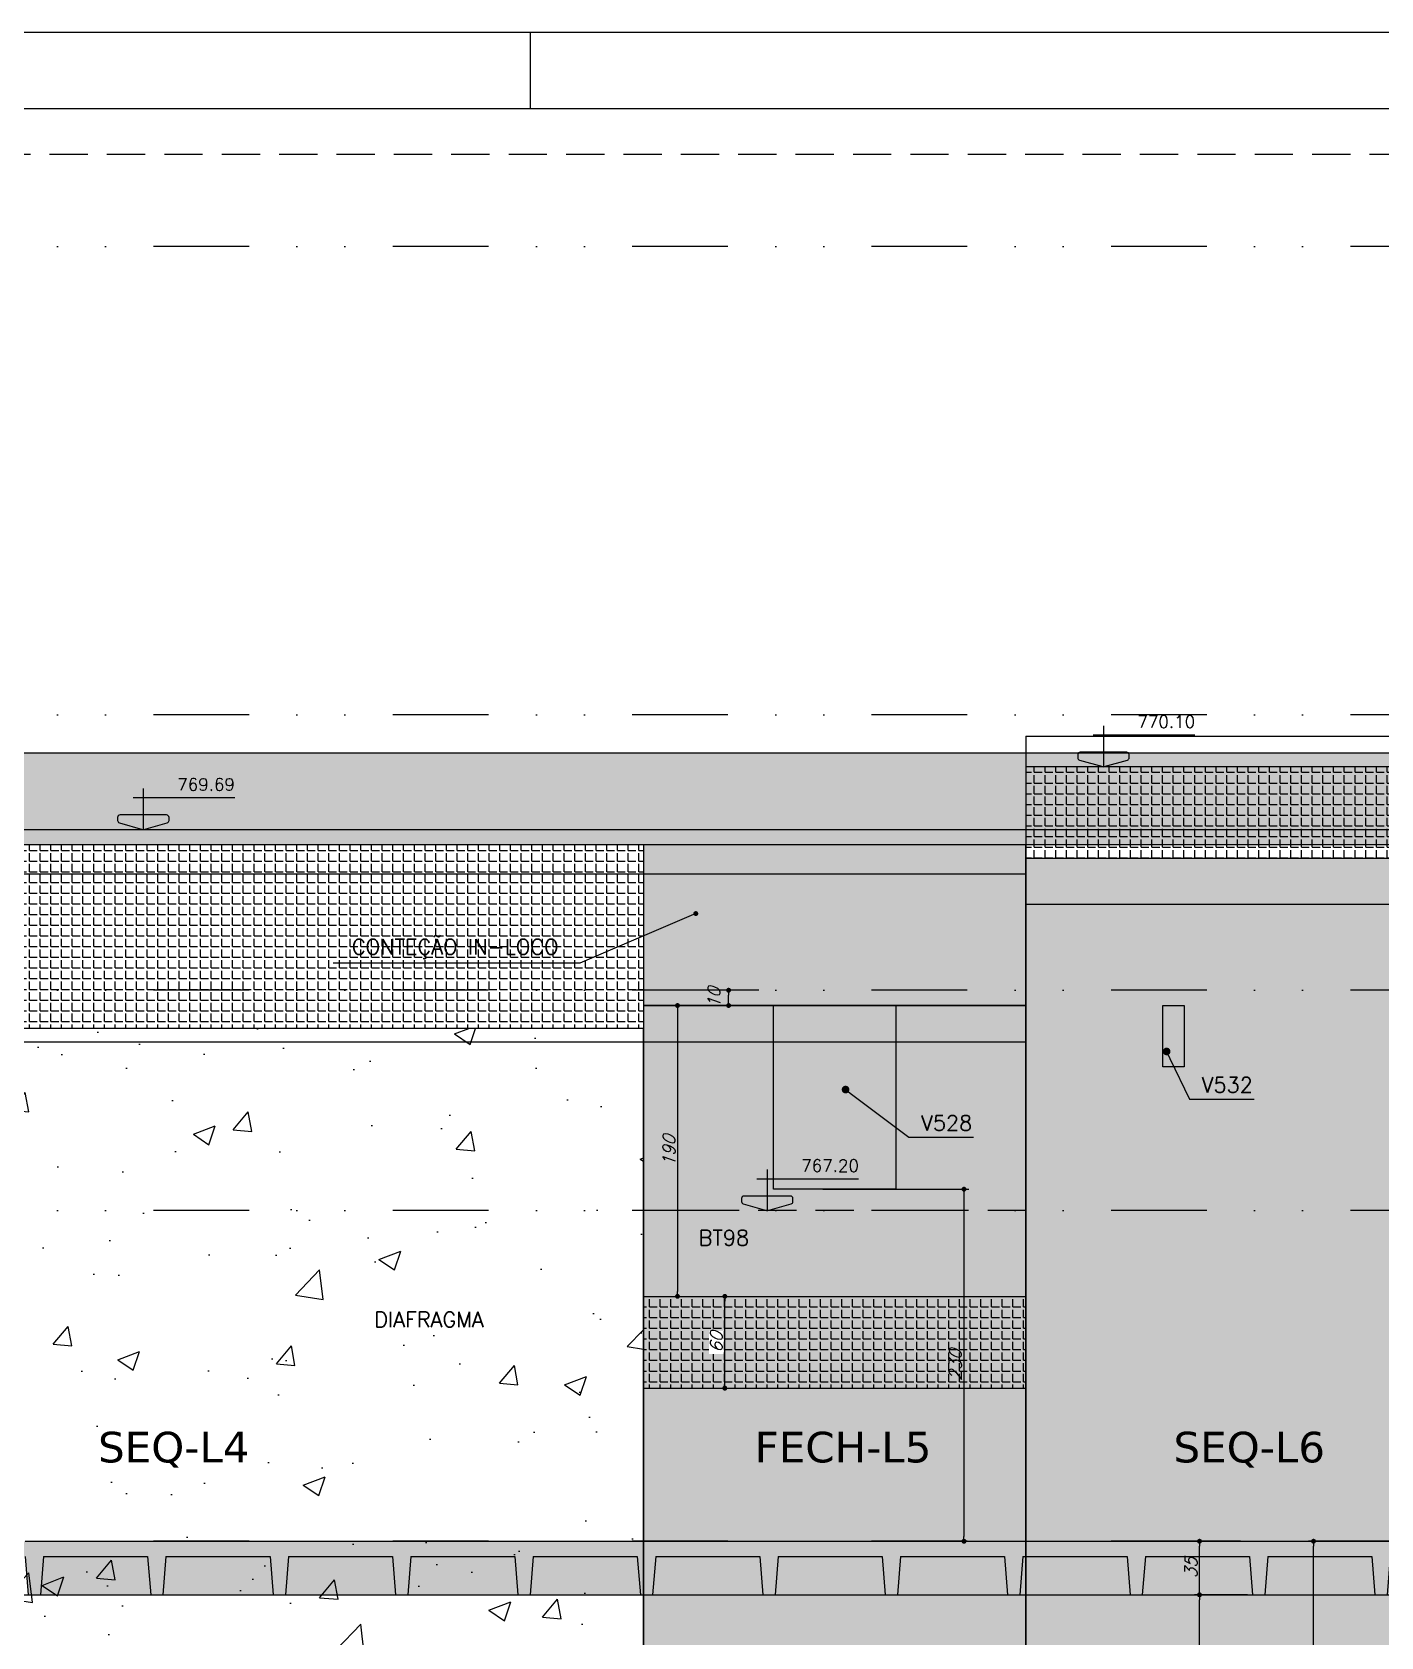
# Model space of a CAD drawing. Header units: millimetres. Extents: x 0 to 8720, y 0 to 4500.
# Drawn here: x 1322 to 2203, y 3451 to 4500 of the extents above; entities that cross this region are included whole.
import ezdxf
from ezdxf import colors
from ezdxf.entities.mleader import LeaderData, LeaderLine
from ezdxf.enums import TextEntityAlignment as Align
from ezdxf.math import Vec2, Vec3

# ---------------------------------------------------------------- set-up
doc = ezdxf.new("R2010")
doc.units = ezdxf.units.MM
doc.header["$LTSCALE"] = 50
doc.linetypes.add('DASHED', pattern=[0.75, 0.5, -0.25])
doc.linetypes.add('DIVIDE2', pattern=[0.625, 0.25, -0.125, 0, -0.125, 0, -0.125])
doc.layers.add('A-WALL-IDEN', color=4, linetype='Continuous', lineweight=9)
for name, color, linetype in [('F-AUX', 2, 'Continuous'), ('F-AUX-RED', 1, 'Continuous'), ('F-CORTE', 4, 'Continuous'), ('F-COTAS', 106, 'Continuous'), ('F-CPC', 1, 'DASHED'), ('F-EIXOS-DET', 1, 'Continuous'), ('F-FUNDAÇÃO-VISTA', 253, 'Continuous'), ('F-MARGEM', 1, 'Continuous'), ('F-MURETA OBRA', 4, 'Continuous'), ('F-NÍVEL-VISTA', 2, 'Continuous'), ('F-PERFIL VISTA', 252, 'Continuous'), ('F-SOLIDO-CORTE', 71, 'Continuous'), ('F-TEXTO', 6, 'Continuous'), ('F-TEXTO-YELLOW', 2, 'Continuous'), ('F-VISTA', 2, 'Continuous'), ('F-VISTA SÓLIDO', 254, 'Continuous'), ('F-VISTA SÓLIDO 3', 252, 'Continuous')]:
    doc.layers.add(name, color=color, linetype=linetype)
doc.styles.add('CP-TEXT-INCL', font='simplex.shx', dxfattribs={"oblique": 20})
doc.styles.add('MCP', font='simplex.shx')
doc.styles.get("Standard").update_dxf_attribs({"font": 'txt.shx'})
doc.styles.add('Verdana_3', font='verdana.ttf', dxfattribs={"height": 20})
doc.dimstyles.new('CP-COTAS-50', dxfattribs={"dimscale": 0.64, "dimtxt": 12.5, "dimasz": 5, "dimexe": 5, "dimexo": 5, "dimgap": 2.5, "dimtad": 1, "dimdec": 1, "dimdsep": 46, "dimtxsty": 'CP-TEXT-INCL', "dimblk1": 'DOT', "dimblk2": 'DOT', "dimsah": 1, "dimcen": 9, "dimclrd": 256, "dimclre": 256, "dimclrt": 256, "dimadec": 0, "dimazin": 0, "dimtfac": 1, "dimtdec": 1, "dimtmove": 2, "dimatfit": 3, "dimldrblk": 'DOT', "dimfxl": 5, "dimtolj": 1, "dimarcsym": 0})
pattern_1 = [(0, (0, 0), (0, 6.985), [5.08, -1.905]), (90, (0, 0), (-6.985, 4e-16), [5.08, -1.905])]

# ---------------------------------------------------------------- blocks, each defined once
blk = doc.blocks.new('A$Cba39174f')
at = {"layer": 'F-CORTE'}
for points in [[(11039.1, -4045.2), (11119.1, -4045.2)], [(11039.1, -4055.2), (11041.1, -4080.2), (11049.1, -4080.2)], [(11051.1, -4055.2), (11049.1, -4080.2), (11049.1, -4080.2)], [(11051.1, -4055.2), (11119.1, -4055.2)]]:
    blk.add_lwpolyline(points, dxfattribs=at)
blk = doc.blocks.new('_DOT')
at = {"color": 0, "linetype": 'ByBlock'}
blk.add_line((-0.5, 0), (-1, 0), dxfattribs=at)
at = {"color": 0, "linetype": 'ByBlock', "const_width": 0.5}
blk.add_lwpolyline([(-0.25, 0, 1), (0.25, 0, 1)], format="xyb", close=True, dxfattribs=at)
blk = doc.blocks.new('*D32')
at = {"layer": 'F-COTAS', "lineweight": -2, "transparency": 16777216}
for p, q in [((2186.5, 3514), (2156, 3514)), ((2159.2, 3157.2), (2159.2, 3510.8)), ((2186.5, 3154), (2156, 3154))]:
    blk.add_line(p, q, dxfattribs=at)
at = {"layer": 'F-COTAS', "lineweight": -2, "transparency": 16777216, "xscale": 3.2, "yscale": 3.2, "zscale": 3.2}
for p, rotation in [((2159.2, 3514), 90), ((2159.2, 3154), 270)]:
    blk.add_blockref('_DOT', p, dxfattribs=dict(at, rotation=rotation))
at = {"layer": 'F-COTAS', "transparency": 16777216, "insert": (2153.6, 3334), "char_height": 8, "attachment_point": 5, "rotation": 90, "style": 'CP-TEXT-INCL'}
blk.add_mtext('\\A1;360', dxfattribs=at)
blk = doc.blocks.new('*D34')
at = {"layer": 'F-COTAS', "lineweight": -2, "transparency": 16777216}
for p, q in [((2114.1, 3479), (2081.5, 3479)), ((2084.7, 3157.2), (2084.7, 3475.8)), ((2114.1, 3154), (2081.5, 3154))]:
    blk.add_line(p, q, dxfattribs=at)
at = {"layer": 'F-COTAS', "lineweight": -2, "transparency": 16777216, "xscale": 3.2, "yscale": 3.2, "zscale": 3.2}
for p, rotation in [((2084.7, 3479), 90), ((2084.7, 3154), 270)]:
    blk.add_blockref('_DOT', p, dxfattribs=dict(at, rotation=rotation))
at = {"layer": 'F-COTAS', "transparency": 16777216, "insert": (2079.1, 3316.5), "char_height": 8, "attachment_point": 5, "rotation": 90, "style": 'CP-TEXT-INCL'}
blk.add_mtext('\\A1;325', dxfattribs=at)
blk = doc.blocks.new('*D33')
at = {"layer": 'F-COTAS', "lineweight": -2, "transparency": 16777216}
for p, q in [((2111.5, 3514), (2081.5, 3514)), ((2084.7, 3482.2), (2084.7, 3510.8)), ((2116.1, 3479), (2081.5, 3479))]:
    blk.add_line(p, q, dxfattribs=at)
at = {"layer": 'F-COTAS', "lineweight": -2, "transparency": 16777216, "xscale": 3.2, "yscale": 3.2, "zscale": 3.2}
for p, rotation in [((2084.7, 3514), 90), ((2084.7, 3479), 270)]:
    blk.add_blockref('_DOT', p, dxfattribs=dict(at, rotation=rotation))
at = {"layer": 'F-COTAS', "transparency": 16777216, "insert": (2079.1, 3496.5), "char_height": 8, "attachment_point": 5, "rotation": 90, "style": 'CP-TEXT-INCL'}
blk.add_mtext('\\A1;35', dxfattribs=at)
blk = doc.blocks.new('Nível - Vista')
at = {"layer": 'F-NÍVEL-VISTA'}
blk.add_hatch(color=71, dxfattribs=at).paths.add_polyline_path([(0, 0.238), (-0.38, 0.238, 0.414214), (-0.42, 0.198), (-0.42, 0.148, 0.331206), (-0.391, 0.11), (-0.011, 0.002, 0.072993), (0, 0)])
at = {"layer": 'F-NÍVEL-VISTA', "color": 2}
for p, q in [((0, 0.67), (0, 0)), ((-0.168, 0.521), (1.493, 0.521))]:
    blk.add_line(p, q, dxfattribs=at)
blk.add_lwpolyline([(-0.011, 0.002, 0.146769), (0.011, 0.002), (0.391, 0.11, 0.331206), (0.42, 0.148), (0.42, 0.198, 0.414214), (0.38, 0.238), (-0.38, 0.238, 0.414214), (-0.42, 0.198), (-0.42, 0.148, 0.331206), (-0.391, 0.11), (-0.011, 0.002, 0.146769), (0.011, 0.002)], format="xyb", dxfattribs=at)
at = {"layer": 'F-TEXTO', "color": 3, "style": 'MCP'}
for tag, p in [('NÍVEL', (1.026, 0.636)), ('NÍVEL_DETALHE', (1.02, 0.186))]:
    blk.add_attdef(tag, text='', height=0.2, dxfattribs=at).set_placement(p, align=Align.CENTER)
blk = doc.blocks.new('A0-3L_900')
at = {"layer": 'F-MARGEM', "color": 2}
blk.add_line((32.95, 89), (32.95, 90), dxfattribs=at)
blk.add_lwpolyline([(0, 0), (0, 90), (174.4, 90), (174.4, 0)], close=True, dxfattribs=at)
at = {"layer": 'F-MARGEM', "color": 7}
blk.add_lwpolyline([(2.5, 89), (173.4, 89), (173.4, 1), (2.5, 1)], close=True, dxfattribs=at)
blk = doc.blocks.new('*D47')
at = {"layer": 'F-COTAS', "lineweight": -2, "transparency": 16777216}
for p, q in [((1796.7, 3874), (1773.8, 3874)), ((1777, 3867.2), (1777, 3870.8)), ((1803.1, 3864), (1773.8, 3864))]:
    blk.add_line(p, q, dxfattribs=at)
at = {"layer": 'F-COTAS', "lineweight": -2, "transparency": 16777216, "xscale": 3.2, "yscale": 3.2, "zscale": 3.2}
for p, rotation in [((1777, 3874), 90), ((1777, 3864), 270)]:
    blk.add_blockref('_DOT', p, dxfattribs=dict(at, rotation=rotation))
at = {"layer": 'F-COTAS', "transparency": 16777216, "insert": (1767.4, 3869), "char_height": 8, "attachment_point": 5, "rotation": 90, "style": 'CP-TEXT-INCL'}
blk.add_mtext('\\A1;10', dxfattribs=at)
blk = doc.blocks.new('*D54')
at = {"layer": 'F-COTAS', "lineweight": -2, "transparency": 16777216}
for p, q in [((1838.5, 3744), (1934, 3744)), ((1930.8, 3740.8), (1930.8, 3517.2)), ((1840.5, 3514), (1934, 3514))]:
    blk.add_line(p, q, dxfattribs=at)
at = {"layer": 'F-COTAS', "lineweight": -2, "transparency": 16777216, "xscale": 3.2, "yscale": 3.2, "zscale": 3.2}
for p, rotation in [((1930.8, 3744), 90), ((1930.8, 3514), 270)]:
    blk.add_blockref('_DOT', p, dxfattribs=dict(at, rotation=rotation))
at = {"layer": 'F-COTAS', "transparency": 16777216, "insert": (1925.2, 3629), "char_height": 8, "attachment_point": 5, "rotation": 90, "style": 'CP-TEXT-INCL'}
blk.add_mtext('\\A1;230', dxfattribs=at)
blk = doc.blocks.new('*D140')
at = {"layer": 'F-COTAS', "lineweight": -2, "transparency": 16777216}
blk.add_line((1743.6, 3860.8), (1743.6, 3677.2), dxfattribs=at)
at = {"layer": 'F-COTAS', "lineweight": -2, "transparency": 16777216, "xscale": 3.2, "yscale": 3.2, "zscale": 3.2}
for p, rotation in [((1743.6, 3864), 90), ((1743.6, 3674), 270)]:
    blk.add_blockref('_DOT', p, dxfattribs=dict(at, rotation=rotation))
at = {"layer": 'F-COTAS', "transparency": 16777216, "insert": (1738, 3769), "char_height": 8, "attachment_point": 5, "rotation": 90, "style": 'CP-TEXT-INCL'}
blk.add_mtext('\\A1;190', dxfattribs=at)
blk = doc.blocks.new('*D264')
at = {"layer": 'F-MURETA OBRA', "lineweight": -2, "transparency": 16777216}
for p, q in [((1724.5, 3674), (1777.7, 3674)), ((1774.5, 3617.2), (1774.5, 3670.8)), ((1724.5, 3614), (1777.7, 3614))]:
    blk.add_line(p, q, dxfattribs=at)
at = {"layer": 'F-MURETA OBRA', "lineweight": -2, "transparency": 16777216, "xscale": 3.2, "yscale": 3.2, "zscale": 3.2}
for p, rotation in [((1774.5, 3674), 90), ((1774.5, 3614), 270)]:
    blk.add_blockref('_DOT', p, dxfattribs=dict(at, rotation=rotation))
at = {"layer": 'F-MURETA OBRA', "transparency": 16777216, "insert": (1768.9, 3644), "char_height": 8, "attachment_point": 5, "rotation": 90, "style": 'CP-TEXT-INCL', "bg_fill": 3, "box_fill_scale": 1.1, "bg_fill_color": 257, "bg_fill_transparency": 0}
blk.add_mtext('\\A1;60', dxfattribs=at)

msp = doc.modelspace()

# ---------------------------------------------------------------- hatches: boundary and pattern name
at = {"layer": 'F-MURETA OBRA'}
h = msp.add_hatch(dxfattribs=at)
h.set_pattern_fill('ANGLE', color=1, style=0)
h.set_pattern_definition(pattern_1)
h.paths.add_polyline_path([(1971.28, 3959.99), (1971.28, 4019.99), (2221.28, 4019.99), (2221.28, 3959.99)])
h = msp.add_hatch(dxfattribs=at)
h.set_pattern_fill('ANGLE', color=1, style=0)
h.set_pattern_definition([(0, (0, -51), (0, 6.985), [5.08, -1.905]), (90, (0, -51), (-6.985, 4e-16), [5.08, -1.905])])
h.paths.add_polyline_path([(1246.28, 3848.99), (1721.28, 3848.99), (1721.28, 3968.99), (1246.28, 3968.99), (1246.28, 3918.99)])
h = msp.add_hatch(dxfattribs=at)
h.set_pattern_fill('ANGLE', color=1, style=0)
h.set_pattern_definition(pattern_1)
h.paths.add_polyline_path([(1721.28, 3613.99), (1971.28, 3613.99), (1971.28, 3673.99), (1721.28, 3673.99)])
at = {"layer": 'F-PERFIL VISTA', "ltscale": 2}
h = msp.add_hatch(dxfattribs=at)
h.set_pattern_fill('AR-CONC', color=256, scale=0.8)
h.paths.add_polyline_path([(1971.28, 3949.99), (1971.28, 3903.68), (1971.28, 3839.99)])
h.paths.add_polyline_path([(1971.28, 3673.99), (1721.28, 3673.99), (1721.28, 2374.99), (1971.28, 2374.99)])
h.paths.add_polyline_path([(2221.28, 3929.99), (1971.28, 3929.99), (1971.28, 3839.99), (1971.28, 2374.99), (2221.28, 2374.99)])
h.paths.add_polyline_path([(2971.28, 3959.99), (1971.28, 3959.99), (1971.28, 3929.99), (2221.28, 3929.99), (2971.28, 3929.99)])
h.paths.add_polyline_path([(2471.28, 3929.99), (2221.28, 3929.99), (2221.28, 2374.99), (2471.28, 2374.99)])
h.paths.add_polyline_path([(2721.28, 3929.99), (2471.28, 3929.99), (2471.28, 2374.99), (2721.28, 2374.99)])
h.paths.add_polyline_path([(2971.28, 3929.99), (2721.28, 3929.99), (2721.28, 2374.99), (2971.28, 2374.99)])
h.paths.add_polyline_path([(3971.28, 3981.99), (3221.28, 3981.99), (3221.28, 3971.99), (2971.28, 3971.99), (3971.28, 3967.99)])
h.paths.add_polyline_path([(3221.28, 3967.99), (2971.28, 3971.99), (2971.28, 3929.99), (2971.28, 2374.99), (3221.28, 2374.99)])
h.paths.add_polyline_path([(3471.28, 3967.99), (3221.28, 3967.99), (3221.28, 2374.99), (3471.28, 2374.99)])
h.paths.add_polyline_path([(3721.28, 3967.99), (3471.28, 3967.99), (3471.28, 2374.99), (3721.28, 2374.99)])
h.paths.add_polyline_path([(3971.28, 3967.99), (3721.28, 3967.99), (3721.28, 2374.99), (3971.28, 2374.99)])
h.paths.add_polyline_path([(5202.28, 3238.99), (4952.28, 3238.99), (4952.28, 2374.99), (5202.28, 2374.99)])
h.paths.add_polyline_path([(5452.28, 4131.99), (5202.28, 4131.99), (5202.28, 2374.99), (5452.28, 2374.99)])
h.paths.add_polyline_path([(5720.28, 4131.99), (5452.28, 4131.99), (5452.28, 2374.99), (5720.28, 2374.99)])
h.paths.add_polyline_path([(5970.28, 3733.99), (5720.28, 3733.99), (5720.28, 2374.99), (5970.28, 2374.99)])
h.paths.add_polyline_path([(6481.28, 3733.99), (6220.28, 3733.99), (6220.28, 2374.99), (6481.28, 2374.99)])
h.paths.add_polyline_path([(6220.28, 4131.99), (5970.28, 4131.99), (5970.28, 3733.99), (6220.28, 3733.99)])
h.paths.add_polyline_path([(6220.28, 3733.99), (5970.28, 3733.99), (5970.28, 2374.99), (6220.28, 2374.99)])
h.paths.add_polyline_path([(6731.28, 4278), (6481.28, 4278), (6481.28, 3733.99), (6731.28, 3733.99)])
h = msp.add_hatch(dxfattribs=at)
h.set_pattern_fill('AR-CONC', color=256, scale=0.8)
h.paths.add_polyline_path([(1721.28, 3673.99), (1246.28, 3673.99), (1246.28, 2374.99), (1721.28, 2374.99)])
h.paths.add_polyline_path([(1721.28, 3848.99), (1246.28, 3848.99), (1246.28, 3799.99), (1246.28, 3673.99), (1721.28, 3673.99)])
at = {"layer": 'F-SOLIDO-CORTE'}
h = msp.add_hatch(color=256, dxfattribs=at)
h.dxf.hatch_style = 1
h.paths.add_polyline_path([(3249.28, 4041.99), (3510.39, 4041.99), (3514.72, 4041.99), (3537.75, 4041.99), (3598.05, 4041.99), (3633.29, 4041.99), (3886.69, 4041.99), (3911.93, 4041.99), (3946.88, 4041.99), (4324.35, 4041.99), (4358.69, 4041.99), (4370.49, 4041.99), (4382.28, 4041.99), (4382.28, 3993.99), (4401.28, 3993.99), (4401.28, 4001.57), (4401.28, 4041.99), (4407.84, 4041.99), (4418.88, 4041.99), (4968.05, 4041.99), (5041.6, 4041.99), (5062.28, 4041.99), (5062.28, 3993.99), (5081.28, 3993.99), (5081.28, 4004.36), (5081.28, 4041.99), (5112.97, 4041.99), (5204.58, 4041.99), (5806.65, 4041.99), (5815.28, 4041.99), (5815.28, 3990), (5875.28, 3990), (5875.28, 4160.06), (5875.28, 4338), (5881.08, 4338), (5883.89, 4338), (5946.79, 4338), (6317.68, 4338), (6326.28, 4338), (6326.28, 4311.75), (6326.28, 4053.99), (6326.28, 3989.99), (6386.28, 3989.99), (6386.28, 4039.99), (7020.78, 4039.99), (7020.78, 3898.99), (7045.78, 3898.99), (7045.78, 4133.99), (7020.78, 4133.99), (7020.78, 4053.99), (6386.28, 4053.99), (6386.28, 4062.25), (6386.28, 4338), (6474.77, 4338), (6483.38, 4338), (7008.37, 4338), (7026.78, 4338), (7026.78, 4300), (7045.78, 4300), (7045.78, 4310.36), (7045.78, 4360), (7042.5, 4360), (7026.78, 4360), (7026.78, 4350), (7008.37, 4350), (6483.38, 4350), (6474.77, 4350), (6386.28, 4350), (6383.35, 4350), (6379.03, 4350), (6326.28, 4350), (6317.68, 4350), (5946.79, 4350), (5883.89, 4350), (5881.08, 4350), (5875.28, 4350), (5847.3, 4350), (5815.28, 4350), (5815.28, 4183.94), (5815.28, 4053.99), (5806.53, 4053.99), (5204.58, 4053.99), (5111.07, 4053.99), (5081.28, 4053.99), (5078, 4053.99), (5062.28, 4053.99), (5040.41, 4053.99), (4968.05, 4053.99), (4418.88, 4053.99), (4407.84, 4053.99), (4398.89, 4053.99), (4382.28, 4053.99), (4370.49, 4053.99), (4358.69, 4053.99), (4324.35, 4053.99), (3946.88, 4053.99), (3911.93, 4053.99), (3886.69, 4053.99), (3633.05, 4053.99), (3598.05, 4053.99), (3537.75, 4053.99), (3514.72, 4053.99), (3510.39, 4053.99), (3249.28, 4053.99), (3244.84, 4053.99), (3224.28, 4053.99), (3224.28, 4043.99), (3097.22, 4043.99), (3069.52, 4043.99), (3036.62, 4043.99), (2755.86, 4043.99), (2683.75, 4043.99), (2662.28, 4043.99), (2662.28, 4068.99), (2648.28, 4068.99), (2648.28, 4051.23), (2648.28, 3978.99), (2349.42, 3978.99), (2281.47, 3978.99), (2278.56, 3978.99), (2274.15, 3978.99), (2254.28, 3978.99), (2177.33, 3978.99), (2171.33, 3978.99), (1946.52, 3978.99), (1860.78, 3978.99), (1848.35, 3978.99), (1831.78, 3978.99), (1494.71, 3978.99), (1433.05, 3978.99), (1241.78, 3978.99), (1241.78, 3992.8), (1241.78, 4028.99), (1236.23, 4028.99), (1227.78, 4028.99), (1227.78, 4005.19), (1227.78, 3968.99), (1236.23, 3968.99), (1241.78, 3968.99), (1433.05, 3968.99), (1494.71, 3968.99), (1831.78, 3968.99), (1848.35, 3968.99), (1860.78, 3968.99), (1946.52, 3968.99), (2171.33, 3968.99), (2177.33, 3968.99), (2254.28, 3968.99), (2274.15, 3968.99), (2278.56, 3968.99), (2281.47, 3968.99), (2349.42, 3968.99), (2648.28, 3968.99), (2662.28, 3968.99), (2662.28, 3986.75), (2662.28, 4031.99), (2683.75, 4031.99), (2755.86, 4031.99), (3036.62, 4031.99), (3069.52, 4031.99), (3097.22, 4031.99), (3224.28, 4031.99), (3224.28, 3993.99), (3249.28, 3993.99), (3249.28, 4004.65)])
h = msp.add_hatch(color=256, dxfattribs=at)
h.dxf.hatch_style = 1
h.paths.add_polyline_path([(1886.28, 3864), (1851.99, 3864), (1806.28, 3864), (1806.28, 3812.55), (1806.28, 3744), (1851.99, 3744), (1886.28, 3744), (1886.28, 3795.44)])
h = msp.add_hatch(color=256, dxfattribs=at)
h.dxf.hatch_style = 1
h.paths.add_polyline_path([(2074.78, 3824), (2068.87, 3824), (2060.78, 3824), (2060.78, 3847.09), (2060.78, 3864), (2068.87, 3864), (2074.78, 3864), (2074.78, 3840.9)])
h = msp.add_hatch(color=256, dxfattribs=at)
h.dxf.hatch_style = 1
h.paths.add_polyline_path([(5102.28, 3526.39), (5102.28, 3695), (5121.19, 3695), (5140.4, 3695), (5172.9, 3695), (5172.9, 3720), (5172.9, 3730), (5143.83, 3730), (5129.62, 3730), (5102.28, 3730), (5102.28, 3790), (5095.38, 3790), (5052.28, 3790), (5052.28, 3753.6), (5052.28, 3514), (5038.51, 3514), (4968.05, 3514), (4418.88, 3514), (4412.33, 3514), (4401.28, 3514), (4401.28, 3540), (4382.28, 3540), (4382.28, 3533.69), (4382.28, 3514), (4370.49, 3514), (4358.69, 3514), (4324.35, 3514), (3946.88, 3514), (3911.93, 3514), (3886.69, 3514), (3863.08, 3514), (3609.35, 3514), (3604.22, 3514), (3557.28, 3514), (3477.28, 3514), (3397.28, 3514), (3317.28, 3514), (3237.28, 3514), (3157.28, 3514), (3077.28, 3514), (2997.28, 3514), (2917.28, 3514), (2837.28, 3514), (2757.28, 3514), (2677.28, 3514), (2597.28, 3514), (2517.28, 3514), (2437.28, 3514), (2357.28, 3514), (2277.28, 3514), (2197.28, 3514), (2117.28, 3514), (2037.28, 3514), (1957.28, 3514), (1877.28, 3514), (1797.28, 3514), (1717.28, 3514), (1637.28, 3514), (1557.28, 3514), (1477.28, 3514), (1397.28, 3514), (1317.28, 3514), (1237.28, 3514), (1157.28, 3514), (1077.28, 3514), (997.28, 3514), (917.28, 3514), (837.28, 3514), (757.28, 3514), (677.28, 3514), (597.28, 3514), (517.28, 3514), (476.78, 3514), (476.78, 3479), (515.78, 3479), (515.78, 3504), (517.28, 3504), (519.28, 3479), (527.28, 3479), (529.28, 3504), (597.28, 3504), (599.28, 3479), (607.28, 3479), (609.28, 3504), (677.28, 3504), (679.28, 3479), (687.28, 3479), (689.28, 3504), (757.28, 3504), (759.28, 3479), (767.28, 3479), (769.28, 3504), (837.28, 3504), (839.28, 3479), (847.28, 3479), (849.28, 3504), (917.28, 3504), (919.28, 3479), (927.28, 3479), (929.28, 3504), (997.28, 3504), (999.28, 3479), (1007.28, 3479), (1009.28, 3504), (1077.28, 3504), (1079.28, 3479), (1087.28, 3479), (1089.28, 3504), (1157.28, 3504), (1159.28, 3479), (1167.28, 3479), (1169.28, 3504), (1237.28, 3504), (1239.28, 3479), (1247.28, 3479), (1249.28, 3504), (1317.28, 3504), (1319.28, 3479), (1327.28, 3479), (1329.28, 3504), (1397.28, 3504), (1399.28, 3479), (1407.28, 3479), (1409.28, 3504), (1477.28, 3504), (1479.28, 3479), (1487.28, 3479), (1489.28, 3504), (1557.28, 3504), (1559.28, 3479), (1567.28, 3479), (1569.28, 3504), (1637.28, 3504), (1639.28, 3479), (1647.28, 3479), (1649.28, 3504), (1717.28, 3504), (1719.28, 3479), (1727.28, 3479), (1729.28, 3504), (1797.28, 3504), (1799.28, 3479), (1807.28, 3479), (1809.28, 3504), (1877.28, 3504), (1879.28, 3479), (1887.28, 3479), (1889.28, 3504), (1957.28, 3504), (1959.28, 3479), (1967.28, 3479), (1969.28, 3504), (2037.28, 3504), (2039.28, 3479), (2047.28, 3479), (2049.28, 3504), (2117.28, 3504), (2119.28, 3479), (2127.28, 3479), (2129.28, 3504), (2197.28, 3504), (2199.28, 3479), (2207.28, 3479), (2209.28, 3504), (2277.28, 3504), (2279.28, 3479), (2287.28, 3479), (2289.28, 3504), (2357.28, 3504), (2359.28, 3479), (2367.28, 3479), (2369.28, 3504), (2437.28, 3504), (2439.28, 3479), (2447.28, 3479), (2449.28, 3504), (2517.28, 3504), (2519.28, 3479), (2527.28, 3479), (2529.28, 3504), (2597.28, 3504), (2599.28, 3479), (2607.28, 3479), (2609.28, 3504), (2677.28, 3504), (2679.28, 3479), (2687.28, 3479), (2689.28, 3504), (2757.28, 3504), (2759.28, 3479), (2767.28, 3479), (2769.28, 3504), (2837.28, 3504), (2839.28, 3479), (2847.28, 3479), (2849.28, 3504), (2917.28, 3504), (2919.28, 3479), (2927.28, 3479), (2929.28, 3504), (2997.28, 3504), (2999.28, 3479), (3007.28, 3479), (3009.28, 3504), (3077.28, 3504), (3079.28, 3479), (3087.28, 3479), (3089.28, 3504), (3157.28, 3504), (3159.28, 3479), (3167.28, 3479), (3169.28, 3504), (3237.28, 3504), (3239.28, 3479), (3247.28, 3479), (3249.28, 3504), (3317.28, 3504), (3319.28, 3479), (3327.28, 3479), (3329.28, 3504), (3397.28, 3504), (3399.28, 3479), (3407.28, 3479), (3409.28, 3504), (3477.28, 3504), (3479.28, 3479), (3487.28, 3479), (3489.28, 3504), (3557.28, 3504), (3559.28, 3479), (3567.28, 3479), (3567.28, 3454), (3586.28, 3454), (3586.28, 3461.5), (3586.28, 3502), (3604.22, 3502), (3609.35, 3502), (3863.08, 3502), (3886.69, 3502), (3911.93, 3502), (3946.88, 3502), (4324.35, 3502), (4358.69, 3502), (4370.49, 3502), (4382.28, 3502), (4382.28, 3490), (4401.28, 3490), (4412.33, 3490), (4418.88, 3490), (4968.05, 3490), (5038.51, 3490), (5052.28, 3490), (5102.28, 3490)])
at = {"layer": 'F-VISTA SÓLIDO'}
h = msp.add_hatch(color=256, dxfattribs=at)
h.dxf.hatch_style = 1
h.paths.add_polyline_path([(1831.78, 4028.99), (1241.78, 4028.99), (1241.78, 3992.8), (1241.78, 3978.99), (1433.05, 3978.99), (1494.71, 3978.99), (1831.78, 3978.99)])
h = msp.add_hatch(color=256, dxfattribs=at)
h.dxf.hatch_style = 1
h.paths.add_polyline_path([(1860.78, 4028.99), (1831.78, 4028.99), (1831.78, 3978.99), (1831.78, 3978.99), (1848.35, 3978.99), (1860.78, 3978.99)])
h = msp.add_hatch(color=256, dxfattribs=at)
h.dxf.hatch_style = 1
h.paths.add_polyline_path([(2254.28, 4028.99), (1860.78, 4028.99), (1860.78, 3978.99), (1860.78, 3978.99), (1946.52, 3978.99), (2171.33, 3978.99), (2177.33, 3978.99), (2254.28, 3978.99)])
h = msp.add_hatch(color=256, dxfattribs=at)
h.dxf.hatch_style = 1
h.paths.add_polyline_path([(1860.78, 3864), (1971.28, 3864), (1971.28, 3968.99), (1860.78, 3968.99)])
h.paths.add_polyline_path([(1831.78, 3968.99), (1721.28, 3968.99), (1721.28, 3864), (1831.78, 3864)])
h = msp.add_hatch(color=256, dxfattribs=at)
h.dxf.hatch_style = 1
h.paths.add_polyline_path([(1860.78, 3968.99), (1848.35, 3968.99), (1831.78, 3968.99), (1831.78, 3864), (1860.78, 3864)])
h = msp.add_hatch(color=256, dxfattribs=at)
h.dxf.hatch_style = 1
h.paths.add_polyline_path([(1971.28, 3864), (1886.28, 3864), (1886.28, 3795.44), (1886.28, 3744), (1851.99, 3744), (1806.28, 3744), (1806.28, 3812.55), (1806.28, 3864), (1721.28, 3864), (1721.28, 3674), (1971.28, 3674)])
at = {"layer": 'F-VISTA SÓLIDO 3'}
h = msp.add_hatch(color=256, dxfattribs=at)
h.dxf.hatch_style = 1
h.paths.add_polyline_path([(1397.28, 3504), (1329.28, 3504), (1327.28, 3479), (1399.28, 3479)])
h = msp.add_hatch(color=256, dxfattribs=at)
h.dxf.hatch_style = 1
h.paths.add_polyline_path([(1477.28, 3504), (1409.28, 3504), (1407.28, 3479), (1479.28, 3479)])
h = msp.add_hatch(color=256, dxfattribs=at)
h.dxf.hatch_style = 1
h.paths.add_polyline_path([(1557.28, 3504), (1489.28, 3504), (1487.28, 3479), (1559.28, 3479)])
h = msp.add_hatch(color=256, dxfattribs=at)
h.dxf.hatch_style = 1
h.paths.add_polyline_path([(1637.28, 3504), (1569.28, 3504), (1567.28, 3479), (1639.28, 3479)])
h = msp.add_hatch(color=256, dxfattribs=at)
h.dxf.hatch_style = 1
h.paths.add_polyline_path([(1717.28, 3504), (1649.28, 3504), (1647.28, 3479), (1719.28, 3479)])
h = msp.add_hatch(color=256, dxfattribs=at)
h.dxf.hatch_style = 1
h.paths.add_polyline_path([(1797.28, 3504), (1729.28, 3504), (1727.28, 3479), (1799.28, 3479)])
h = msp.add_hatch(color=256, dxfattribs=at)
h.dxf.hatch_style = 1
h.paths.add_polyline_path([(1877.28, 3504), (1809.28, 3504), (1807.28, 3479), (1879.28, 3479)])
h = msp.add_hatch(color=256, dxfattribs=at)
h.dxf.hatch_style = 1
h.paths.add_polyline_path([(1957.28, 3504), (1889.28, 3504), (1887.28, 3479), (1959.28, 3479)])
h = msp.add_hatch(color=256, dxfattribs=at)
h.dxf.hatch_style = 1
h.paths.add_polyline_path([(2037.28, 3504), (1969.28, 3504), (1967.28, 3479), (2039.28, 3479)])
h = msp.add_hatch(color=256, dxfattribs=at)
h.dxf.hatch_style = 1
h.paths.add_polyline_path([(2117.28, 3504), (2049.28, 3504), (2047.28, 3479), (2119.28, 3479)])
h = msp.add_hatch(color=256, dxfattribs=at)
h.dxf.hatch_style = 1
h.paths.add_polyline_path([(2197.28, 3504), (2129.28, 3504), (2127.28, 3479), (2199.28, 3479)])

# ---------------------------------------------------------------- linework, layer by layer
at = {"layer": 'F-AUX', "color": 1, "linetype": 'DASHED'}
msp.add_lwpolyline([(7095.78, 2374.99), (7095.78, 4420), (365, 4420), (365, 2374.99)], close=True, dxfattribs=at)
at = {"layer": 'F-CORTE'}
for points in [[(3224.28, 4031.99), (3097.22, 4031.99), (3069.52, 4031.99), (3036.62, 4031.99), (2755.86, 4031.99), (2683.75, 4031.99), (2662.28, 4031.99), (2662.28, 3986.75), (2662.28, 3968.99), (2648.28, 3968.99), (2349.42, 3968.99), (2281.47, 3968.99), (2278.56, 3968.99), (2274.15, 3968.99), (2254.28, 3968.99), (2177.33, 3968.99), (2171.33, 3968.99), (1946.52, 3968.99), (1860.78, 3968.99), (1848.35, 3968.99), (1831.78, 3968.99), (1494.71, 3968.99), (1433.05, 3968.99), (1241.78, 3968.99)], [(1241.78, 3978.99), (1433.05, 3978.99), (1494.71, 3978.99), (1831.78, 3978.99), (1848.35, 3978.99), (1860.78, 3978.99), (1946.52, 3978.99), (2171.33, 3978.99), (2177.33, 3978.99), (2254.28, 3978.99)]]:
    msp.add_lwpolyline(points, dxfattribs=at)
for points in [[(1886.28, 3744), (1851.99, 3744), (1806.28, 3744), (1806.28, 3812.55), (1806.28, 3864), (1851.99, 3864), (1886.28, 3864), (1886.28, 3795.44)], [(2074.78, 3824), (2068.87, 3824), (2060.78, 3824), (2060.78, 3847.09), (2060.78, 3864), (2068.87, 3864), (2074.78, 3864), (2074.78, 3840.9)]]:
    msp.add_lwpolyline(points, close=True, dxfattribs=at)
at = {"layer": 'F-CPC'}
for p, q in [((1971.28, 2374.99), (1971.28, 3959.99)), ((1721.28, 2374.99), (1721.28, 3848.99))]:
    msp.add_line(p, q, dxfattribs=at)
msp.add_lwpolyline([(1971.28, 3729.99), (1721.28, 3729.99)], dxfattribs=at)
at = {"layer": 'F-EIXOS-DET', "color": 1, "linetype": 'DIVIDE2', "ltscale": 5}
for p, q in [((7095.78, 4360), (365, 4360)), ((7095.78, 4053.99), (365, 4053.99)), ((7095.78, 3874), (365, 3874)), ((7095.78, 3730), (365, 3730)), ((7095.78, 3514), (365, 3514))]:
    msp.add_line(p, q, dxfattribs=at)
at = {"layer": 'F-FUNDAÇÃO-VISTA'}
for p, q in [((1971.28, 4039.99), (2971.28, 4039.99)), ((1971.28, 4039.99), (1971.28, 3929.99)), ((1246.28, 3949.99), (1971.28, 3949.99)), ((1971.28, 3839.99), (1971.28, 3949.99)), ((2971.28, 3929.99), (1971.28, 3929.99)), ((1971.28, 3839.99), (1246.28, 3839.99)), ((1721.28, 2374.99), (1721.28, 3839.99)), ((1971.28, 2374.99), (1971.28, 3839.99)), ((1721.28, 2374.99), (1721.28, 3673.99)), ((1971.28, 2374.99), (1971.28, 3673.99))]:
    msp.add_line(p, q, dxfattribs=at)
at = {"layer": 'F-MURETA OBRA'}
for p, q in [((1721.28, 3673.99), (1971.28, 3673.99)), ((1721.28, 3673.99), (1971.28, 3673.99)), ((1721.28, 3613.99), (1971.28, 3613.99))]:
    msp.add_line(p, q, dxfattribs=at)
for points in [[(1971.28, 4019.99), (1971.28, 2374.99)], [(2471.28, 4019.99), (1971.28, 4019.99)], [(1721.28, 3968.99), (1246.28, 3968.99)], [(1721.28, 3968.99), (1721.28, 2374.99)], [(2471.28, 3959.99), (1971.28, 3959.99)], [(1721.28, 3848.99), (1246.28, 3848.99)]]:
    msp.add_lwpolyline(points, dxfattribs=at)
at = {"layer": 'F-VISTA', "linetype": 'Continuous'}
msp.add_lwpolyline([(2254.28, 4028.99), (1241.78, 4028.99)], dxfattribs=at)
at = {"layer": 'F-VISTA'}
for points in [[(1971.28, 3968.99), (1721.28, 3968.99), (1721.28, 3864), (1971.28, 3864)], [(1721.28, 3674), (1971.28, 3674), (1971.28, 3864), (1721.28, 3864)]]:
    msp.add_lwpolyline(points, close=True, dxfattribs=at)
msp.add_lwpolyline([(515.78, 3479), (3559.28, 3479)], dxfattribs=at)

# ---------------------------------------------------------------- block references
at = {"layer": 'F-CORTE'}
for p in [(-9721.77, 7559.2), (-9641.77, 7559.2), (-9561.77, 7559.2), (-9481.77, 7559.2), (-9401.77, 7559.2), (-9321.77, 7559.2), (-9241.77, 7559.2), (-9161.77, 7559.2), (-9081.77, 7559.2), (-9001.77, 7559.2), (-8921.77, 7559.2), (-8841.77, 7559.2)]:
    msp.add_blockref('A$Cba39174f', p, dxfattribs=at)
at = {"layer": 'F-CPC', "xscale": 40, "yscale": 40, "zscale": 40}
for p, values in [((2021.93, 4019.99), {'NÍVEL': '770.10'}), ((1802.24, 3730), {'NÍVEL': '767.20'})]:
    msp.add_blockref('Nível - Vista', p, dxfattribs=at).add_auto_attribs(values)
at = {"layer": 'F-MARGEM', "xscale": 50, "yscale": 50, "zscale": 50}
msp.add_blockref('A0-3L_900', (0, 0), dxfattribs=at)
at = {"layer": 'F-NÍVEL-VISTA', "linetype": 'Continuous', "xscale": 40, "yscale": 40, "zscale": 40}
msp.add_blockref('Nível - Vista', (1394.5, 3978.99), dxfattribs=at).add_auto_attribs({'NÍVEL': '769.69'})

# ---------------------------------------------------------------- texts
at = {"layer": 'A-WALL-IDEN', "color": 2, "char_height": 20, "attachment_point": 1, "style": 'Verdana_3'}
for s, insert, width in [('SEQ-L4', (1364.93, 3585.51), 129.0717), ('FECH-L5', (1793.98, 3585.51), 148.3122), ('SEQ-L6', (2067.72, 3585.51), 129.0717)]:
    msp.add_mtext(s, dxfattribs=dict(at, insert=insert, width=width))
at = {"layer": 'F-TEXTO-YELLOW', "style": 'MCP'}
for s, p in [('V532', (2086.12, 3807.14)), ('V528', (1902.77, 3782.26)), ('BT98', (1757.41, 3707.26)), ('DIAFRAGMA', (1545.42, 3653.89))]:
    msp.add_text(s, height=10, dxfattribs=at).set_placement(p)
at = {"layer": 'F-TEXTO-YELLOW', "insert": (1598.32, 3900.97), "char_height": 10, "attachment_point": 5, "style": 'MCP'}
msp.add_mtext_dynamic_manual_height_columns('CONTEÇÃO IN-LOCO', width=181.2922, gutter_width=12.5, heights=[0], dxfattribs=at)

# ---------------------------------------------------------------- dimensions: what is measured, and where the dimension line sits
at = {"layer": 'F-COTAS'}
for base, p1, p2, picture, middle in [((1777.02, 3874), (1806.28, 3864), (1799.91, 3874), '*D47', (1767.42, 3869)), ((1743.59, 3674), (1743.59, 3864), (1743.59, 3674), '*D140', (1737.99, 3769)), ((1930.84, 3514), (1835.29, 3744), (1837.28, 3514), '*D54', (1925.24, 3629)), ((2084.66, 3513.99), (2119.28, 3478.99), (2114.69, 3513.99), '*D33', (2079.06, 3496.49)), ((2159.24, 3514), (2189.66, 3153.99), (2189.66, 3514), '*D32', (2153.64, 3334)), ((2084.66, 3478.99), (2117.28, 3153.99), (2117.28, 3478.99), '*D34', (2079.06, 3316.49))]:
    dim = msp.add_linear_dim(base=base, p1=p1, p2=p2, angle=90, dimstyle='CP-COTAS-50', dxfattribs=at)
    dim.commit()
    dim.dimension.update_dxf_attribs({"geometry": picture, "text_midpoint": middle})

# ---------------------------------------------------------------- leaders
at = {"layer": 'F-AUX-RED'}
msp.add_leader([(1755.54, 3924.08), (1679.68, 3891.7), (1518.61, 3891.7)], dimstyle='CP-COTAS-50', dxfattribs=at)
ml = msp.add_multileader_mtext('Standard', dxfattribs=at)
ml.set_content('', color=256)
ml.set_leader_properties()
ml.set_arrow_properties(name='DOT')
ml.build(insert=Vec2(0, 0))
ml.multileader.update_dxf_attribs({"text_right_attachment_type": 6, "text_top_attachment_type": 0, "text_bottom_attachment_type": 0, "dogleg_length": 0.36, "arrow_head_size": 5})
ctx = ml.context
ctx.base_point, ctx.char_height, ctx.arrow_head_size, ctx.landing_gap_size, ctx.plane_origin = Vec3(2120.32, 3802.88), 0.18, 5, 0.09, Vec3(2063.2, 3833.98)
ctx.right_attachment = 6
notes = []
notes.append((ctx, [(0, (1, 1, 0), (2078.05, 3802.88), (1, 0), 42.26, [(0, [(2063.2, 3833.98)], 256, [])])]))
ctx.mtext.insert, ctx.mtext.flow_direction = Vec3(2120.41, 3802.97), 5
ml = msp.add_multileader_mtext('Standard', dxfattribs=at)
ml.set_content('', color=256)
ml.set_leader_properties()
ml.set_arrow_properties(name='DOT')
ml.build(insert=Vec2(0, 0))
ml.multileader.update_dxf_attribs({"text_right_attachment_type": 6, "text_top_attachment_type": 0, "text_bottom_attachment_type": 0, "dogleg_length": 0.36, "arrow_head_size": 5})
ctx = ml.context
ctx.base_point, ctx.char_height, ctx.arrow_head_size, ctx.landing_gap_size, ctx.plane_origin = Vec3(1936.97, 3778), 0.18, 5, 0.09, Vec3(1879.86, 3809.1)
ctx.right_attachment = 6
notes.append((ctx, [(0, (1, 1, 0), (1894.71, 3778), (1, 0), 42.26, [(0, [(1853.4, 3809.1)], 256, [])])]))
ctx.mtext.insert, ctx.mtext.flow_direction = Vec3(1937.06, 3778.09), 5
for ctx, leaders in notes:
    for number, flags, end, landing, length, lines in leaders:
        leader = LeaderData()
        leader.index, (leader.has_last_leader_line, leader.has_dogleg_vector, leader.attachment_direction) = number, flags
        leader.last_leader_point, leader.dogleg_vector, leader.dogleg_length = Vec3(end), Vec3(landing), length
        for number, points, colour, breaks in lines:
            line = LeaderLine()
            line.index, line.vertices, line.color, line.breaks = number, Vec3.list(points), colors.encode_raw_color(colour), breaks
            leader.lines.append(line)
        ctx.leaders.append(leader)

# ---------------------------------------------------------------- next in the draw order: dimensions: what is measured, and where the dimension line sits
at = {"layer": 'F-MURETA OBRA', "color": 1}
dim = msp.add_linear_dim(base=(1774.5, 3673.99), p1=(1721.28, 3613.99), p2=(1721.28, 3673.99), angle=90, dimstyle='CP-COTAS-50', override={"dimtfill": 1, "dimarcsym": 2}, dxfattribs=at)
dim.commit()
dim.dimension.update_dxf_attribs({"geometry": '*D264', "text_midpoint": (1768.9, 3643.99)})

doc.saveas('drawing.dxf')
